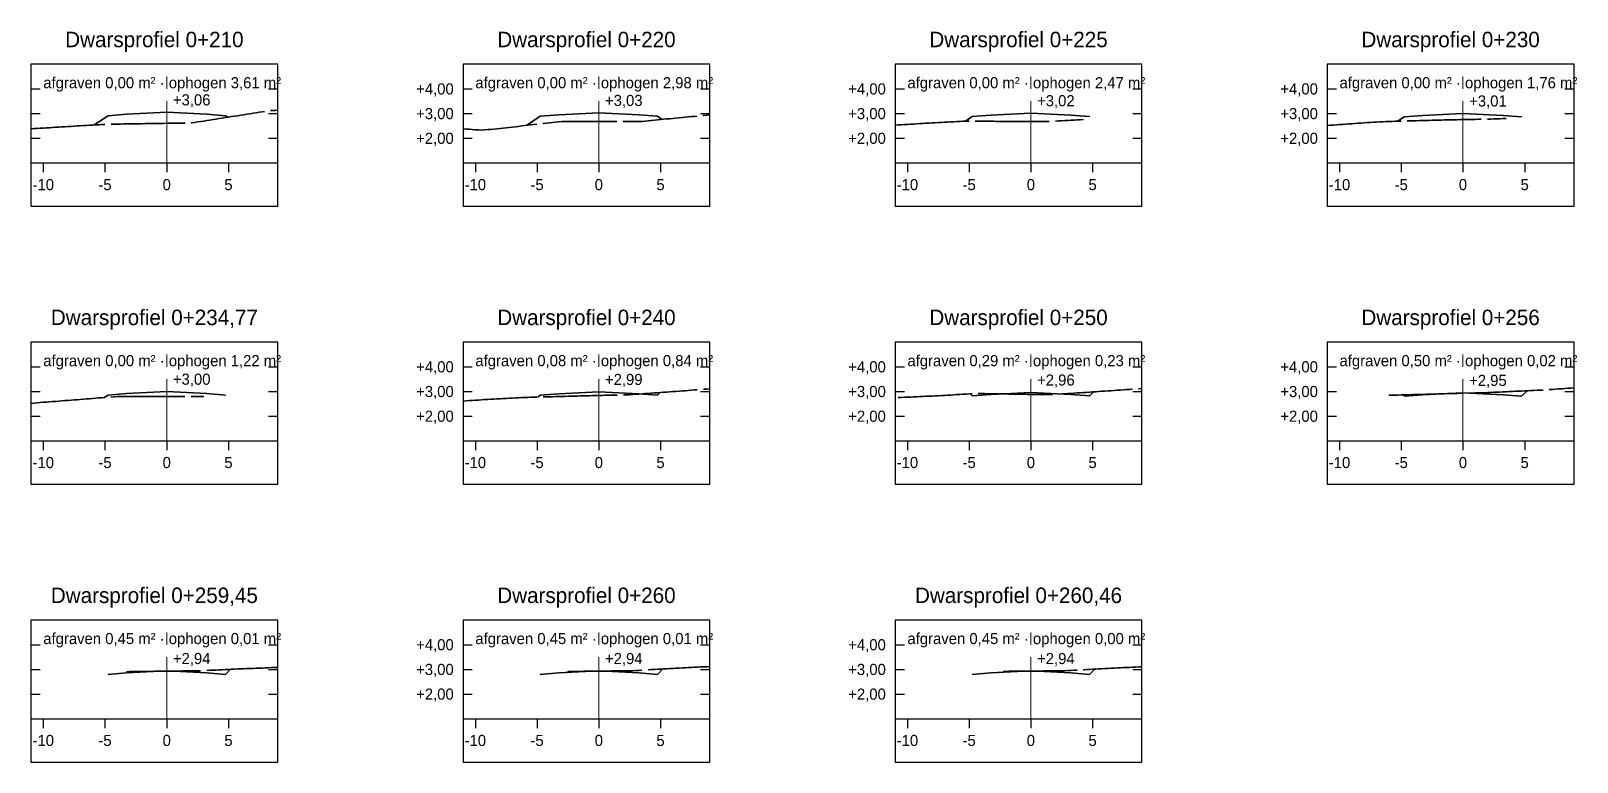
# Model space of a CAD drawing. Header units: metres. Extents: x 0 to 105485, y 0 to 425721.
# Drawn here: x 105360 to 105485.2, y 425484 to 425543.2 of the extents above; entities that cross this region are included whole.
import ezdxf
from ezdxf.enums import TextEntityAlignment as Align

# ---------------------------------------------------------------- set-up
doc = ezdxf.new("R2010")
doc.units = ezdxf.units.M
doc.header["$MEASUREMENT"] = 0
doc.linetypes.add('AM-AS-SO', pattern=[16, 10, -2, 2, -2])
doc.linetypes.add('GW-MAAIVELD-SO', pattern=[25, 12, -1, 12])
for name, color, linetype, lineweight in [('N-XX-AL-PROFIELBALK-G', 7, 'Continuous', 25), ('N-XX-AL-PROFIELBALK-T', 7, 'Continuous', 25), ('N-XX-AM-AS-G', 10, 'AM-AS-SO', 18), ('N-XX-GW-HOOGTE_AFWERKHOOGTE-G', 7, 'Continuous', 35), ('N-XX-GW-MAAIVELD-G', 90, 'GW-MAAIVELD-SO', 35)]:
    doc.layers.add(name, color=color, linetype=linetype, lineweight=lineweight)

msp = doc.modelspace()

# ---------------------------------------------------------------- linework, layer by layer
at = {"layer": 'N-XX-AL-PROFIELBALK-G', "ltscale": 0.5, "flags": 128}
for points in [[(105360, 425529), (105380, 425529), (105380, 425540.5), (105360, 425540.5), (105360, 425529)], [(105395, 425529), (105415, 425529), (105415, 425540.5), (105395, 425540.5), (105395, 425529)], [(105430, 425529), (105450, 425529), (105450, 425540.5), (105430, 425540.5), (105430, 425529)], [(105465, 425529), (105485, 425529), (105485, 425540.5), (105465, 425540.5), (105465, 425529)], [(105360, 425538.5), (105360.75, 425538.5)], [(105379.25, 425538.5), (105380, 425538.5)], [(105395, 425538.5), (105395.75, 425538.5)], [(105414.25, 425538.5), (105415, 425538.5)], [(105430, 425538.5), (105430.75, 425538.5)], [(105449.25, 425538.5), (105450, 425538.5)], [(105465, 425538.5), (105465.75, 425538.5)], [(105484.25, 425538.5), (105485, 425538.5)], [(105360, 425536.5), (105360.75, 425536.5)], [(105379.25, 425536.5), (105380, 425536.5)], [(105395, 425536.5), (105395.75, 425536.5)], [(105414.25, 425536.5), (105415, 425536.5)], [(105430, 425536.5), (105430.75, 425536.5)], [(105449.25, 425536.5), (105450, 425536.5)], [(105465, 425536.5), (105465.75, 425536.5)], [(105484.25, 425536.5), (105485, 425536.5)], [(105360, 425534.5), (105360.75, 425534.5)], [(105379.25, 425534.5), (105380, 425534.5)], [(105395, 425534.5), (105395.75, 425534.5)], [(105414.25, 425534.5), (105415, 425534.5)], [(105430, 425534.5), (105430.75, 425534.5)], [(105449.25, 425534.5), (105450, 425534.5)], [(105465, 425534.5), (105465.75, 425534.5)], [(105484.25, 425534.5), (105485, 425534.5)], [(105360, 425532.5), (105380, 425532.5)], [(105361, 425532.5), (105361, 425531.75)], [(105366, 425532.5), (105366, 425531.75)], [(105371, 425532.5), (105371, 425531.75)], [(105376, 425532.5), (105376, 425531.75)], [(105395, 425532.5), (105415, 425532.5)], [(105396, 425532.5), (105396, 425531.75)], [(105401, 425532.5), (105401, 425531.75)], [(105406, 425532.5), (105406, 425531.75)], [(105411, 425532.5), (105411, 425531.75)], [(105430, 425532.5), (105450, 425532.5)], [(105431, 425532.5), (105431, 425531.75)], [(105436, 425532.5), (105436, 425531.75)], [(105441, 425532.5), (105441, 425531.75)], [(105446, 425532.5), (105446, 425531.75)], [(105465, 425532.5), (105485, 425532.5)], [(105466, 425532.5), (105466, 425531.75)], [(105471, 425532.5), (105471, 425531.75)], [(105476, 425532.5), (105476, 425531.75)], [(105481, 425532.5), (105481, 425531.75)], [(105360, 425506.5), (105380, 425506.5), (105380, 425518), (105360, 425518), (105360, 425506.5)], [(105395, 425506.5), (105415, 425506.5), (105415, 425518), (105395, 425518), (105395, 425506.5)], [(105430, 425506.5), (105450, 425506.5), (105450, 425518), (105430, 425518), (105430, 425506.5)], [(105465, 425506.5), (105485, 425506.5), (105485, 425518), (105465, 425518), (105465, 425506.5)], [(105360, 425516), (105360.75, 425516)], [(105379.25, 425516), (105380, 425516)], [(105395, 425516), (105395.75, 425516)], [(105414.25, 425516), (105415, 425516)], [(105430, 425516), (105430.75, 425516)], [(105449.25, 425516), (105450, 425516)], [(105465, 425516), (105465.75, 425516)], [(105484.25, 425516), (105485, 425516)], [(105360, 425514), (105360.75, 425514)], [(105379.25, 425514), (105380, 425514)], [(105395, 425514), (105395.75, 425514)], [(105414.25, 425514), (105415, 425514)], [(105430, 425514), (105430.75, 425514)], [(105449.25, 425514), (105450, 425514)], [(105465, 425514), (105465.75, 425514)], [(105484.25, 425514), (105485, 425514)], [(105360, 425512), (105360.75, 425512)], [(105379.25, 425512), (105380, 425512)], [(105395, 425512), (105395.75, 425512)], [(105414.25, 425512), (105415, 425512)], [(105430, 425512), (105430.75, 425512)], [(105449.25, 425512), (105450, 425512)], [(105465, 425512), (105465.75, 425512)], [(105484.25, 425512), (105485, 425512)], [(105360, 425510), (105380, 425510)], [(105361, 425510), (105361, 425509.25)], [(105366, 425510), (105366, 425509.25)], [(105371, 425510), (105371, 425509.25)], [(105376, 425510), (105376, 425509.25)], [(105395, 425510), (105415, 425510)], [(105396, 425510), (105396, 425509.25)], [(105401, 425510), (105401, 425509.25)], [(105406, 425510), (105406, 425509.25)], [(105411, 425510), (105411, 425509.25)], [(105430, 425510), (105450, 425510)], [(105431, 425510), (105431, 425509.25)], [(105436, 425510), (105436, 425509.25)], [(105441, 425510), (105441, 425509.25)], [(105446, 425510), (105446, 425509.25)], [(105465, 425510), (105485, 425510)], [(105466, 425510), (105466, 425509.25)], [(105471, 425510), (105471, 425509.25)], [(105476, 425510), (105476, 425509.25)], [(105481, 425510), (105481, 425509.25)], [(105360, 425484), (105380, 425484), (105380, 425495.5), (105360, 425495.5), (105360, 425484)], [(105395, 425484), (105415, 425484), (105415, 425495.5), (105395, 425495.5), (105395, 425484)], [(105430, 425484), (105450, 425484), (105450, 425495.5), (105430, 425495.5), (105430, 425484)], [(105360, 425493.5), (105360.75, 425493.5)], [(105379.25, 425493.5), (105380, 425493.5)], [(105395, 425493.5), (105395.75, 425493.5)], [(105414.25, 425493.5), (105415, 425493.5)], [(105430, 425493.5), (105430.75, 425493.5)], [(105449.25, 425493.5), (105450, 425493.5)], [(105360, 425491.5), (105360.75, 425491.5)], [(105379.25, 425491.5), (105380, 425491.5)], [(105395, 425491.5), (105395.75, 425491.5)], [(105414.25, 425491.5), (105415, 425491.5)], [(105430, 425491.5), (105430.75, 425491.5)], [(105449.25, 425491.5), (105450, 425491.5)], [(105360, 425489.5), (105360.75, 425489.5)], [(105379.25, 425489.5), (105380, 425489.5)], [(105395, 425489.5), (105395.75, 425489.5)], [(105414.25, 425489.5), (105415, 425489.5)], [(105430, 425489.5), (105430.75, 425489.5)], [(105449.25, 425489.5), (105450, 425489.5)], [(105360, 425487.5), (105380, 425487.5)], [(105361, 425487.5), (105361, 425486.75)], [(105366, 425487.5), (105366, 425486.75)], [(105371, 425487.5), (105371, 425486.75)], [(105376, 425487.5), (105376, 425486.75)], [(105395, 425487.5), (105415, 425487.5)], [(105396, 425487.5), (105396, 425486.75)], [(105401, 425487.5), (105401, 425486.75)], [(105406, 425487.5), (105406, 425486.75)], [(105411, 425487.5), (105411, 425486.75)], [(105430, 425487.5), (105450, 425487.5)], [(105431, 425487.5), (105431, 425486.75)], [(105436, 425487.5), (105436, 425486.75)], [(105441, 425487.5), (105441, 425486.75)], [(105446, 425487.5), (105446, 425486.75)]]:
    msp.add_lwpolyline(points, dxfattribs=at)
at = {"layer": 'N-XX-AM-AS-G', "ltscale": 0.5, "flags": 128}
for points in [[(105371, 425532.5), (105371, 425540.5)], [(105406, 425532.5), (105406, 425540.5)], [(105441, 425532.5), (105441, 425540.5)], [(105476, 425532.5), (105476, 425540.5)], [(105371, 425510), (105371, 425518)], [(105406, 425510), (105406, 425518)], [(105441, 425510), (105441, 425518)], [(105476, 425510), (105476, 425518)], [(105371, 425487.5), (105371, 425495.5)], [(105406, 425487.5), (105406, 425495.5)], [(105441, 425487.5), (105441, 425495.5)]]:
    msp.add_lwpolyline(points, dxfattribs=at)
at = {"layer": 'N-XX-GW-HOOGTE_AFWERKHOOGTE-G', "ltscale": 0.5, "flags": 128}
for points in [[(105365.1225241163, 425535.5782712199), (105366.25, 425536.329921809), (105367.75, 425536.449921809), (105371, 425536.612421809), (105374.25, 425536.449921809), (105375.75, 425536.329921809), (105375.9413340877, 425536.2023657506)], [(105400.131709364, 425535.5383322884), (105401.25, 425536.2838593791), (105402.75, 425536.4038593791), (105406, 425536.5663593791), (105409.25, 425536.4038593791), (105410.75, 425536.2838593791), (105411.1333735352, 425536.0282770223)], [(105435.6959678345, 425535.8914706394), (105436.25, 425536.2608254164), (105437.75, 425536.3808254164), (105441, 425536.5433254164), (105444.25, 425536.3808254164), (105445.75, 425536.2608254164), (105445.75, 425536.2608254164)], [(105470.7165083528, 425535.882135851), (105471.25, 425536.2377969491), (105472.75, 425536.3577969492), (105476, 425536.5202969491), (105479.25, 425536.3577969492), (105480.75, 425536.2377969491), (105480.75, 425536.2377969491)], [(105471.1423514164, 425513.7256819227), (105471.25, 425513.6180333392), (105472.75, 425513.7380333391), (105476, 425513.9005333391), (105479.25, 425513.7380333391), (105480.75, 425513.6180333392), (105481.1923270537, 425514.0603603928)], [(105365.9412379755, 425513.5099911632), (105366.25, 425513.7158325129), (105367.75, 425513.8358325129), (105371, 425513.9983325129), (105374.25, 425513.8358325129), (105375.75, 425513.7158325129), (105375.75, 425513.7158325129)], [(105401.0350089116, 425513.5484071269), (105401.25, 425513.6917345192), (105402.75, 425513.8117345192), (105406, 425513.9742345192), (105409.25, 425513.8117345192), (105410.75, 425513.6917345192), (105410.977542613, 425513.9192771321)], [(105436.0782319743, 425513.8174401149), (105436.25, 425513.6456720892), (105437.75, 425513.7656720892), (105441, 425513.9281720892), (105444.25, 425513.7656720892), (105445.75, 425513.6456720892), (105446.0701118719, 425513.9657839611)], [(105366.25, 425491.1021482776), (105366.25, 425491.1021482776), (105367.75, 425491.2221482776), (105371, 425491.3846482775), (105374.25, 425491.2221482776), (105375.75, 425491.1021482776), (105376.161248589, 425491.5133968666)], [(105401.25, 425491.0996096593), (105401.25, 425491.0996096593), (105402.75, 425491.2196096593), (105406, 425491.3821096593), (105409.25, 425491.2196096593), (105410.75, 425491.0996096593), (105411.1865066426, 425491.5361163018)], [(105436.25, 425491.09749836), (105436.25, 425491.09749836), (105437.75, 425491.21749836), (105441, 425491.3799983599), (105444.25, 425491.21749836), (105445.75, 425491.09749836), (105446.1799577165, 425491.5274560765)]]:
    msp.add_lwpolyline(points, dxfattribs=at)
at = {"layer": 'N-XX-GW-MAAIVELD-G', "ltscale": 0.5, "flags": 128}
for points in [[(105360, 425535.2683260672), (105360.25, 425535.2847731594), (105360.5, 425535.2998319899), (105360.75, 425535.3148908205), (105361, 425535.3299496511), (105361.25, 425535.3450084816), (105361.5, 425535.3600673123), (105361.75, 425535.3751261428), (105362, 425535.3901849734), (105362.25, 425535.405243804), (105362.5, 425535.4203026345), (105362.75, 425535.4353614651), (105363, 425535.4504202957), (105363.25, 425535.4654791263), (105363.5, 425535.4805379568), (105363.75, 425535.4955967874), (105364, 425535.510655618), (105364.25, 425535.5257144485), (105364.5, 425535.5407732792), (105364.75, 425535.5558321097), (105365, 425535.5708909403), (105365.25, 425535.5859497709), (105365.5, 425535.6010086014), (105365.75, 425535.616067432), (105366, 425535.6294626229), (105366.25, 425535.6375923949), (105366.5, 425535.6455944222), (105366.75, 425535.6492051187), (105367, 425535.6528158151), (105367.25, 425535.6564265116), (105367.5, 425535.6600372081), (105367.75, 425535.6636479046), (105368, 425535.6672586011), (105368.25, 425535.6708692975), (105368.5, 425535.674479994), (105368.75, 425535.6780906905), (105369, 425535.6819472371), (105369.25, 425535.685821214), (105369.5, 425535.689695191), (105369.75, 425535.6935691679), (105370, 425535.6974431449), (105370.25, 425535.7013171219), (105370.5, 425535.7051910989), (105370.75, 425535.7090650758), (105371, 425535.7129390527), (105371.25, 425535.7168130297), (105371.5, 425535.7206870067), (105371.75, 425535.7245609837), (105372, 425535.7284349606), (105372.25, 425535.7323089376), (105372.5, 425535.7361829145), (105372.75, 425535.7400568915), (105373, 425535.7547442979), (105373.25, 425535.788567737), (105373.5, 425535.8223911762), (105373.75, 425535.8562146154), (105374, 425535.8920658777), (105374.25, 425535.9320254956), (105374.5, 425535.9719851134), (105374.75, 425536.0119447312), (105375, 425536.051904349), (105375.25, 425536.0918639668), (105375.5, 425536.1318235847), (105375.75, 425536.1717832025), (105376, 425536.2117428203), (105376.25, 425536.2517024381), (105376.5, 425536.2916620559), (105376.75, 425536.3316216738), (105377, 425536.3715812915), (105377.25, 425536.4115409094), (105377.5, 425536.4515005272), (105377.75, 425536.491460145), (105378, 425536.5314197629), (105378.25, 425536.5713793806), (105378.5, 425536.6113389985), (105378.75, 425536.6512986163), (105379, 425536.6912582341), (105379.25, 425536.7312178519), (105379.5, 425536.7514395436), (105379.75, 425536.7629519458), (105380, 425536.7744643481)], [(105395, 425535.2632178848), (105395.25, 425535.246201487), (105395.5, 425535.2291850891), (105395.75, 425535.2121686913), (105396, 425535.1951522935), (105396.25, 425535.1781358957), (105396.5, 425535.1627427225), (105396.75, 425535.1757712307), (105397, 425535.1991457048), (105397.25, 425535.2225201789), (105397.5, 425535.245894653), (105397.75, 425535.2720467883), (105398, 425535.2999978793), (105398.25, 425535.3279489702), (105398.5, 425535.3559000611), (105398.75, 425535.3838511521), (105399, 425535.411802243), (105399.25, 425535.4397533339), (105399.5, 425535.4677044249), (105399.75, 425535.4956555158), (105400, 425535.5236066068), (105400.25, 425535.5515576977), (105400.5, 425535.5795087887), (105400.75, 425535.6074598796), (105401, 425535.6354109705), (105401.25, 425535.6633620614), (105401.5, 425535.6913131524), (105401.75, 425535.7192642433), (105402, 425535.7472153343), (105402.25, 425535.7751664252), (105402.5, 425535.8031175161), (105402.75, 425535.831068607), (105403, 425535.859019698), (105403.25, 425535.8716193025), (105403.5, 425535.8700821592), (105403.75, 425535.8685450159), (105404, 425535.8670078726), (105404.25, 425535.8654707293), (105404.5, 425535.8641843535), (105404.75, 425535.8643293697), (105405, 425535.864474386), (105405.25, 425535.8646194022), (105405.5, 425535.8647644184), (105405.75, 425535.8649094346), (105406, 425535.8650544509), (105406.25, 425535.8651994671), (105406.5, 425535.8653444833), (105406.75, 425535.8654894996), (105407, 425535.8656345158), (105407.25, 425535.8657795321), (105407.5, 425535.8659245483), (105407.75, 425535.8660695645), (105408, 425535.8662145808), (105408.25, 425535.866359597), (105408.5, 425535.8665046133), (105408.75, 425535.8666496295), (105409, 425535.8667946457), (105409.25, 425535.866939662), (105409.5, 425535.8670846782), (105409.75, 425535.888640868), (105410, 425535.9138755841), (105410.25, 425535.9391103004), (105410.5, 425535.9643450166), (105410.75, 425535.9895797328), (105411, 425536.0148144491), (105411.25, 425536.0400491653), (105411.5, 425536.064072048), (105411.75, 425536.0875539763), (105412, 425536.1110359047), (105412.25, 425536.134517833), (105412.5, 425536.1579997614), (105412.75, 425536.1814816897), (105413, 425536.2049636181), (105413.25, 425536.2284455464), (105413.5, 425536.2519274747), (105413.75, 425536.2754094031), (105414, 425536.2988913314), (105414.25, 425536.3223732598), (105414.5, 425536.3458551881), (105414.75, 425536.3693371164), (105415, 425536.3928190448)], [(105430, 425535.5694256161), (105430.25, 425535.5838614408), (105430.5, 425535.5982972655), (105430.75, 425535.6127330902), (105431, 425535.6271689148), (105431.25, 425535.6416047395), (105431.5, 425535.6560405642), (105431.75, 425535.6704763889), (105432, 425535.6849122136), (105432.25, 425535.6993480382), (105432.5, 425535.7137838629), (105432.75, 425535.7282196876), (105433, 425535.7426555123), (105433.25, 425535.7570820667), (105433.5, 425535.770944111), (105433.75, 425535.7848061554), (105434, 425535.7986681997), (105434.25, 425535.812530244), (105434.5, 425535.8263922883), (105434.75, 425535.8402543326), (105435, 425535.854116377), (105435.25, 425535.8679784213), (105435.5, 425535.8818404656), (105435.75, 425535.8941258666), (105436, 425535.8919729693), (105436.25, 425535.889820072), (105436.5, 425535.8876671747), (105436.75, 425535.8855142774), (105437, 425535.88336138), (105437.25, 425535.8812084827), (105437.5, 425535.8790555854), (105437.75, 425535.8769026881), (105438, 425535.8747497908), (105438.25, 425535.8725968934), (105438.5, 425535.8704439961), (105438.75, 425535.8682910988), (105439, 425535.8661382014), (105439.25, 425535.8639853041), (105439.5, 425535.8618324068), (105439.75, 425535.8596795095), (105440, 425535.8575266122), (105440.25, 425535.8553737148), (105440.5, 425535.8532208175), (105440.75, 425535.8510679202), (105441, 425535.8489150229), (105441.25, 425535.8471711305), (105441.5, 425535.848857557), (105441.75, 425535.8505439835), (105442, 425535.85223041), (105442.25, 425535.858832876), (105442.5, 425535.8719191778), (105442.75, 425535.8850054796), (105443, 425535.8980917814), (105443.25, 425535.9111780832), (105443.5, 425535.9242643849), (105443.75, 425535.9373506867), (105444, 425535.9504369884), (105444.25, 425535.9635232902), (105444.5, 425535.976609592), (105444.75, 425535.9896958938), (105445, 425536.0027821955), (105445.25, 425536.0158684973)], [(105465, 425535.5354770856), (105465.25, 425535.553644078), (105465.5, 425535.5717513937), (105465.75, 425535.5897031444), (105466, 425535.6076548951), (105466.25, 425535.6256066458), (105466.5, 425535.6435583966), (105466.75, 425535.6615101473), (105467, 425535.679461898), (105467.25, 425535.6974136487), (105467.5, 425535.7153653994), (105467.75, 425535.7333171501), (105468, 425535.7512689008), (105468.25, 425535.7692206515), (105468.5, 425535.7845667277), (105468.75, 425535.7982974878), (105469, 425535.8120282478), (105469.25, 425535.8257590079), (105469.5, 425535.8394897679), (105469.75, 425535.853220528), (105470, 425535.8621487226), (105470.25, 425535.8691225172), (105470.5, 425535.8760963118), (105470.75, 425535.8830701065), (105471, 425535.8900439011), (105471.25, 425535.8970176957), (105471.5, 425535.9039914903), (105471.75, 425535.910965285), (105472, 425535.9179390796), (105472.25, 425535.9249128742), (105472.5, 425535.9318866688), (105472.75, 425535.9388604634), (105473, 425535.945834258), (105473.25, 425535.9528080527), (105473.5, 425535.9597818473), (105473.75, 425535.9667556419), (105474, 425535.9737294365), (105474.25, 425535.9807032311), (105474.5, 425535.9876770257), (105474.75, 425535.993981617), (105475, 425535.9982392689), (105475.25, 425536.0024969208), (105475.5, 425536.0067545727), (105475.75, 425536.0110122247), (105476, 425536.0152698766), (105476.25, 425536.0195275285), (105476.5, 425536.0237851804), (105476.75, 425536.0280428323), (105477, 425536.0323004843), (105477.25, 425536.0365581362), (105477.5, 425536.0408157881), (105477.75, 425536.04507344), (105478, 425536.0503441167), (105478.25, 425536.059529688), (105478.5, 425536.0687152594), (105478.75, 425536.0779008307), (105479, 425536.087086402), (105479.25, 425536.0962719733), (105479.5, 425536.1054575446)], [(105395, 425513.2287003219), (105395.25, 425513.2503049107), (105395.5, 425513.2691116181), (105395.75, 425513.2834848895), (105396, 425513.297858161), (105396.25, 425513.3122314325), (105396.5, 425513.326604704), (105396.75, 425513.3409779755), (105397, 425513.355351247), (105397.25, 425513.3697245184), (105397.5, 425513.3840977899), (105397.75, 425513.3984710614), (105398, 425513.4128443329), (105398.25, 425513.4272176044), (105398.5, 425513.4415908759), (105398.75, 425513.4559641473), (105399, 425513.4703374188), (105399.25, 425513.4847106903), (105399.5, 425513.4990839618), (105399.75, 425513.5134572333), (105400, 425513.5218681855), (105400.25, 425513.5282785026), (105400.5, 425513.5346888197), (105400.75, 425513.5410991369), (105401, 425513.547509454), (105401.25, 425513.5539197711), (105401.5, 425513.5603300883), (105401.75, 425513.5667404054), (105402, 425513.5731507225), (105402.25, 425513.5795610396), (105402.5, 425513.5859713568), (105402.75, 425513.5923816739), (105403, 425513.598791991), (105403.25, 425513.6052023082), (105403.5, 425513.6117934303), (105403.75, 425513.6185974174), (105404, 425513.6254014046), (105404.25, 425513.6322053917), (105404.5, 425513.6390093788), (105404.75, 425513.6458133659), (105405, 425513.6526173531), (105405.25, 425513.6594213402), (105405.5, 425513.6662253274), (105405.75, 425513.6730293145), (105406, 425513.6798333016), (105406.25, 425513.6865472973), (105406.5, 425513.6923613094), (105406.75, 425513.6981753213), (105407, 425513.7039893333), (105407.25, 425513.7098033453), (105407.5, 425513.7156173572), (105407.75, 425513.7214313692), (105408, 425513.7272453812), (105408.25, 425513.7330593931), (105408.5, 425513.7388734051), (105408.75, 425513.7562976109), (105409, 425513.7745890142), (105409.25, 425513.7928804175), (105409.5, 425513.8111718208), (105409.75, 425513.8294632241), (105410, 425513.8477546274), (105410.25, 425513.8660460307), (105410.5, 425513.884337434), (105410.75, 425513.9026288373), (105411, 425513.9209202406), (105411.25, 425513.9392116439), (105411.5, 425513.9575030472), (105411.75, 425513.9757944506), (105412, 425513.9940858539), (105412.25, 425514.0123772572), (105412.5, 425514.0306686605), (105412.75, 425514.0489600638), (105413, 425514.0672514671), (105413.25, 425514.0855428704), (105413.5, 425514.1038342737), (105413.75, 425514.122125677), (105414, 425514.1404170803), (105414.25, 425514.1587084836), (105414.5, 425514.1769998869), (105414.75, 425514.1952912902), (105415, 425514.2135826935)], [(105430.25, 425513.5062890924), (105430.5, 425513.5180613711), (105430.75, 425513.5298336496), (105431, 425513.5416059282), (105431.25, 425513.5533782068), (105431.5, 425513.5651504854), (105431.75, 425513.576922764), (105432, 425513.5886950426), (105432.25, 425513.6004673212), (105432.5, 425513.6122395998), (105432.75, 425513.6240118784), (105433, 425513.635784157), (105433.25, 425513.6475564355), (105433.5, 425513.6593287142), (105433.75, 425513.6711009928), (105434, 425513.6841767615), (105434.25, 425513.7002076179), (105434.5, 425513.7162384743), (105434.75, 425513.7322693307), (105435, 425513.7483001871), (105435.25, 425513.7643310435), (105435.5, 425513.7803618999), (105435.75, 425513.7963927563), (105436, 425513.8124236127), (105436.25, 425513.8284544691), (105436.5, 425513.8392315521), (105436.75, 425513.8351789163), (105437, 425513.8311262806), (105437.25, 425513.8270736448), (105437.5, 425513.8230210091), (105437.75, 425513.8189683733), (105438, 425513.8149157375), (105438.25, 425513.8108631018), (105438.5, 425513.806810466), (105438.75, 425513.8027578303), (105439, 425513.7987051946), (105439.25, 425513.7946525588), (105439.5, 425513.7905999231), (105439.75, 425513.7865472873), (105440, 425513.7824946516), (105440.25, 425513.7784420158), (105440.5, 425513.77438938), (105440.75, 425513.7703367443), (105441, 425513.7662841085), (105441.25, 425513.7622314728), (105441.5, 425513.758178837), (105441.75, 425513.7541262013), (105442, 425513.7523832854), (105442.25, 425513.7544336773), (105442.5, 425513.7564840691), (105442.75, 425513.758534461), (105443, 425513.7689918686), (105443.25, 425513.7849671069), (105443.5, 425513.8009423452), (105443.75, 425513.8169175835), (105444, 425513.8328928218), (105444.25, 425513.8488680601), (105444.5, 425513.8648432984), (105444.75, 425513.8808185367), (105445, 425513.896793775), (105445.25, 425513.9127690133), (105445.5, 425513.9287442517), (105445.75, 425513.94471949), (105446, 425513.9608019069), (105446.25, 425513.9785665667), (105446.5, 425513.9963312264), (105446.75, 425514.014095886), (105447, 425514.0318605457), (105447.25, 425514.0496252055), (105447.5, 425514.0673898652), (105447.75, 425514.0851545248), (105448, 425514.1029191845), (105448.25, 425514.1206838443), (105448.5, 425514.138448504), (105448.75, 425514.1562131636), (105449, 425514.1739778233), (105449.25, 425514.1917424831), (105449.5, 425514.2095071428), (105449.75, 425514.2272718024), (105450, 425514.2450364621)], [(105470, 425513.6979580735), (105470.25, 425513.7040253504), (105470.5, 425513.7100926272), (105470.75, 425513.716159904), (105471, 425513.7222271809), (105471.25, 425513.7282944577), (105471.5, 425513.7343920026), (105471.75, 425513.741443247), (105472, 425513.7484944914), (105472.25, 425513.7555457358), (105472.5, 425513.7625969801), (105472.75, 425513.7696482246), (105473, 425513.776699469), (105473.25, 425513.7837507133), (105473.5, 425513.7908019577), (105473.75, 425513.7978532021), (105474, 425513.8049044465), (105474.25, 425513.8119556909), (105474.5, 425513.8190069353), (105474.75, 425513.8260581797), (105475, 425513.833109424), (105475.25, 425513.8401606685), (105475.5, 425513.8472119129), (105475.75, 425513.8542631572), (105476, 425513.8613144016), (105476.25, 425513.868365646), (105476.5, 425513.8723062701), (105476.75, 425513.8761628287), (105477, 425513.8800193872), (105477.25, 425513.8838759458), (105477.5, 425513.890162107), (105477.75, 425513.9016858888), (105478, 425513.9132096706), (105478.25, 425513.9247334525), (105478.5, 425513.9362572344), (105478.75, 425513.9477810162), (105479, 425513.959304798), (105479.25, 425513.9708285799), (105479.5, 425513.9823523617), (105479.75, 425513.9938761436), (105480, 425514.0053999254), (105480.25, 425514.0169237073), (105480.5, 425514.0284474891), (105480.75, 425514.0399712709), (105481, 425514.0514950528), (105481.25, 425514.0630188347), (105481.5, 425514.0745426165), (105481.75, 425514.0860663984), (105482, 425514.0975901802), (105482.25, 425514.109113962), (105482.5, 425514.1206377439), (105482.75, 425514.1340703655), (105483, 425514.1516380062), (105483.25, 425514.1692056468), (105483.5, 425514.1867732875), (105483.75, 425514.2043409282), (105484, 425514.2219085689), (105484.25, 425514.2394762096), (105484.5, 425514.2570438503), (105484.75, 425514.2746114909), (105485, 425514.2921791316)], [(105360, 425513.0408812899), (105360.25, 425513.0623522829), (105360.5, 425513.0838232758), (105360.75, 425513.1050952711), (105361, 425513.1245942756), (105361.25, 425513.1440932802), (105361.5, 425513.1635922848), (105361.75, 425513.1830912894), (105362, 425513.2025902939), (105362.25, 425513.2220892985), (105362.5, 425513.2415883031), (105362.75, 425513.2610873076), (105363, 425513.2805863122), (105363.25, 425513.3000853168), (105363.5, 425513.3195843214), (105363.75, 425513.3390833259), (105364, 425513.3585823305), (105364.25, 425513.3780813351), (105364.5, 425513.3975803397), (105364.75, 425513.4170793443), (105365, 425513.4365783488), (105365.25, 425513.4560773534), (105365.5, 425513.475576358), (105365.75, 425513.4950753626), (105366, 425513.5145743671), (105366.25, 425513.5340733717), (105366.5, 425513.5535723763), (105366.75, 425513.5730713808), (105367, 425513.5849554255), (105367.25, 425513.5874353977), (105367.5, 425513.588003028), (105367.75, 425513.5885706583), (105368, 425513.5887295815), (105368.25, 425513.5884533), (105368.5, 425513.5881770185), (105368.75, 425513.587900737), (105369, 425513.5876244556), (105369.25, 425513.5873481741), (105369.5, 425513.5870718926), (105369.75, 425513.5867956111), (105370, 425513.5865193296), (105370.25, 425513.5862430481), (105370.5, 425513.5859667666), (105370.75, 425513.5856904851), (105371, 425513.5854142036), (105371.25, 425513.5851379221), (105371.5, 425513.5848616406), (105371.75, 425513.5845853592), (105372, 425513.5843090777), (105372.25, 425513.5840327962), (105372.5, 425513.5837565147), (105372.75, 425513.5834802332), (105373, 425513.5832039518), (105373.25, 425513.5829276703), (105373.5, 425513.5860486224), (105373.75, 425513.5952341938), (105374, 425513.6044197651)], [(105367.75, 425491.3131366163), (105368, 425491.3191529999), (105368.25, 425491.3226682162), (105368.5, 425491.3259282169), (105368.75, 425491.3291882175), (105369, 425491.3324482181), (105369.25, 425491.3357082187), (105369.5, 425491.3389682194), (105369.75, 425491.34222822), (105370, 425491.3454882206), (105370.25, 425491.3487482212), (105370.5, 425491.3520082218), (105370.75, 425491.3552682224), (105371, 425491.3585282231), (105371.25, 425491.3617882237), (105371.5, 425491.3650482243), (105371.75, 425491.3683082249), (105372, 425491.3715682255), (105372.25, 425491.3748282261), (105372.5, 425491.3780882267), (105372.75, 425491.3813482273), (105373, 425491.3846082279), (105373.25, 425491.3878682286), (105373.5, 425491.3911282292), (105373.75, 425491.3943882298), (105374, 425491.3999804403), (105374.25, 425491.4131982564), (105374.5, 425491.4264160724), (105374.75, 425491.4396338885), (105375, 425491.4528517046), (105375.25, 425491.4660695206), (105375.5, 425491.4792873366), (105375.75, 425491.4925051527), (105376, 425491.5057229687), (105376.25, 425491.5176205888), (105376.5, 425491.5273037845), (105376.75, 425491.5369869802), (105377, 425491.5466701759), (105377.25, 425491.5563533716), (105377.5, 425491.5660365673), (105377.75, 425491.5757197629), (105378, 425491.5854029586), (105378.25, 425491.5950861543), (105378.5, 425491.60476935), (105378.75, 425491.6144525457), (105379, 425491.6241357414), (105379.25, 425491.6338189371), (105379.5, 425491.6435021327), (105379.75, 425491.6531853284), (105380, 425491.6628685241)], [(105403.5, 425491.3335700663), (105403.75, 425491.3361613168), (105404, 425491.3387525673), (105404.25, 425491.3413438178), (105404.5, 425491.3439350683), (105404.75, 425491.3465263188), (105405, 425491.3491175693), (105405.25, 425491.3517088197), (105405.5, 425491.3543000703), (105405.75, 425491.3568913208), (105406, 425491.3600582923), (105406.25, 425491.3632443877), (105406.5, 425491.3664304831), (105406.75, 425491.3696165785), (105407, 425491.372802674), (105407.25, 425491.3759887693), (105407.5, 425491.3791748647), (105407.75, 425491.3823609602), (105408, 425491.3855470556), (105408.25, 425491.388733151), (105408.5, 425491.3919192464), (105408.75, 425491.3951053418), (105409, 425491.4076620717), (105409.25, 425491.4223492247), (105409.5, 425491.4370363777), (105409.75, 425491.4517235306), (105410, 425491.4664106836), (105410.25, 425491.4810978366), (105410.5, 425491.4957849896), (105410.75, 425491.5104721425), (105411, 425491.5251592955), (105411.25, 425491.5398464485), (105411.5, 425491.5545336014), (105411.75, 425491.5692207544), (105412, 425491.5839079074), (105412.25, 425491.5985950604), (105412.5, 425491.6129778699), (105412.75, 425491.6252933145), (105413, 425491.6376087592), (105413.25, 425491.6499242038), (105413.5, 425491.6622396484), (105413.75, 425491.6745550931), (105414, 425491.6868705376), (105414.25, 425491.6991859823), (105414.5, 425491.7082350113), (105414.75, 425491.7167521431), (105415, 425491.725269275)], [(105438.75, 425491.3403293933), (105439, 425491.3429206437), (105439.25, 425491.3455118943), (105439.5, 425491.3481031448), (105439.75, 425491.3506943953), (105440, 425491.3532856458), (105440.25, 425491.3558768962), (105440.5, 425491.3584681468), (105440.75, 425491.3610593972), (105441, 425491.3636506477), (105441.25, 425491.3662418982), (105441.5, 425491.3688331487), (105441.75, 425491.3714243993), (105442, 425491.3740751906), (105442.25, 425491.3772612861), (105442.5, 425491.3804473815), (105442.75, 425491.3836334769), (105443, 425491.3868195723), (105443.25, 425491.3900056677), (105443.5, 425491.3931917631), (105443.75, 425491.3963778585), (105444, 425491.3995639539), (105444.25, 425491.4140737396), (105444.5, 425491.4287608926), (105444.75, 425491.4434480456), (105445, 425491.4581351986), (105445.25, 425491.4728223515), (105445.5, 425491.4875095045), (105445.75, 425491.5021966575), (105446, 425491.5168838105), (105446.25, 425491.5315709634), (105446.5, 425491.5458374836), (105446.75, 425491.5581529282), (105447, 425491.5704683728), (105447.25, 425491.5827838175), (105447.5, 425491.5950992621), (105447.75, 425491.6074147067), (105448, 425491.6197301514), (105448.25, 425491.632045596), (105448.5, 425491.6443610406), (105448.75, 425491.6566764853), (105449, 425491.6689919299), (105449.25, 425491.6813073745), (105449.5, 425491.6935097045), (105449.75, 425491.7020268364), (105450, 425491.7105439682)]]:
    msp.add_lwpolyline(points, dxfattribs=at)

# ---------------------------------------------------------------- texts
at = {"layer": 'N-XX-AL-PROFIELBALK-T', "color": 7, "lineweight": 25}
for s, p in [('Dwarsprofiel 0+210', (105370, 425542.5)), ('Dwarsprofiel 0+220', (105405, 425542.5)), ('Dwarsprofiel 0+225', (105440, 425542.5)), ('Dwarsprofiel 0+230', (105475, 425542.5)), ('Dwarsprofiel 0+234,77', (105370, 425520)), ('Dwarsprofiel 0+240', (105405, 425520)), ('Dwarsprofiel 0+250', (105440, 425520)), ('Dwarsprofiel 0+256', (105475, 425520)), ('Dwarsprofiel 0+259,45', (105370, 425497.5)), ('Dwarsprofiel 0+260', (105405, 425497.5)), ('Dwarsprofiel 0+260,46', (105440, 425497.5))]:
    msp.add_text(s, height=1.25, dxfattribs=at).set_placement(p, align=Align.MIDDLE_CENTER)
at = {"layer": 'N-XX-AL-PROFIELBALK-T', "color": 10, "lineweight": 18}
for s, p in [('afgraven 0,00 m² · ophogen 3,61 m²', (105361, 425539)), ('afgraven 0,00 m² · ophogen 2,98 m²', (105396, 425539)), ('afgraven 0,00 m² · ophogen 2,47 m²', (105431, 425539)), ('afgraven 0,00 m² · ophogen 1,76 m²', (105466, 425539)), ('+3,06', (105371.5, 425537.612421809)), ('+3,03', (105406.5, 425537.5663593791)), ('+3,02', (105441.5, 425537.5433254164)), ('+3,01', (105476.5, 425537.5202969491)), ('afgraven 0,00 m² · ophogen 1,22 m²', (105361, 425516.5)), ('afgraven 0,08 m² · ophogen 0,84 m²', (105396, 425516.5)), ('afgraven 0,29 m² · ophogen 0,23 m²', (105431, 425516.5)), ('afgraven 0,50 m² · ophogen 0,02 m²', (105466, 425516.5)), ('+3,00', (105371.5, 425514.9983325129)), ('+2,99', (105406.5, 425514.9742345192)), ('+2,96', (105441.5, 425514.9281720892)), ('+2,95', (105476.5, 425514.9005333391)), ('afgraven 0,45 m² · ophogen 0,01 m²', (105361, 425494)), ('afgraven 0,45 m² · ophogen 0,01 m²', (105396, 425494)), ('afgraven 0,45 m² · ophogen 0,00 m²', (105431, 425494)), ('+2,94', (105371.5, 425492.3846482775)), ('+2,94', (105406.5, 425492.3821096593)), ('+2,94', (105441.5, 425492.3799983599))]:
    msp.add_text(s, height=0.9, dxfattribs=at).set_placement(p, align=Align.MIDDLE_LEFT)
for s, p in [('+4,00', (105394.25, 425538.5)), ('+4,00', (105429.25, 425538.5)), ('+4,00', (105464.25, 425538.5)), ('+3,00', (105394.25, 425536.5)), ('+3,00', (105429.25, 425536.5)), ('+3,00', (105464.25, 425536.5)), ('+2,00', (105394.25, 425534.5)), ('+2,00', (105429.25, 425534.5)), ('+2,00', (105464.25, 425534.5)), ('+4,00', (105394.25, 425516)), ('+4,00', (105429.25, 425516)), ('+4,00', (105464.25, 425516)), ('+3,00', (105394.25, 425514)), ('+3,00', (105429.25, 425514)), ('+3,00', (105464.25, 425514)), ('+2,00', (105394.25, 425512)), ('+2,00', (105429.25, 425512)), ('+2,00', (105464.25, 425512)), ('+4,00', (105394.25, 425493.5)), ('+4,00', (105429.25, 425493.5)), ('+3,00', (105394.25, 425491.5)), ('+3,00', (105429.25, 425491.5)), ('+2,00', (105394.25, 425489.5)), ('+2,00', (105429.25, 425489.5))]:
    msp.add_text(s, height=0.9, dxfattribs=at).set_placement(p, align=Align.MIDDLE_RIGHT)
for s, p in [('-10', (105361, 425530.75)), ('-5', (105366, 425530.75)), ('0', (105371, 425530.75)), ('5', (105376, 425530.75)), ('-10', (105396, 425530.75)), ('-5', (105401, 425530.75)), ('0', (105406, 425530.75)), ('5', (105411, 425530.75)), ('-10', (105431, 425530.75)), ('-5', (105436, 425530.75)), ('0', (105441, 425530.75)), ('5', (105446, 425530.75)), ('-10', (105466, 425530.75)), ('-5', (105471, 425530.75)), ('0', (105476, 425530.75)), ('5', (105481, 425530.75)), ('-10', (105361, 425508.25)), ('-5', (105366, 425508.25)), ('0', (105371, 425508.25)), ('5', (105376, 425508.25)), ('-10', (105396, 425508.25)), ('-5', (105401, 425508.25)), ('0', (105406, 425508.25)), ('5', (105411, 425508.25)), ('-10', (105431, 425508.25)), ('-5', (105436, 425508.25)), ('0', (105441, 425508.25)), ('5', (105446, 425508.25)), ('-10', (105466, 425508.25)), ('-5', (105471, 425508.25)), ('0', (105476, 425508.25)), ('5', (105481, 425508.25)), ('-10', (105361, 425485.75)), ('-5', (105366, 425485.75)), ('0', (105371, 425485.75)), ('5', (105376, 425485.75)), ('-10', (105396, 425485.75)), ('-5', (105401, 425485.75)), ('0', (105406, 425485.75)), ('5', (105411, 425485.75)), ('-10', (105431, 425485.75)), ('-5', (105436, 425485.75)), ('0', (105441, 425485.75)), ('5', (105446, 425485.75))]:
    msp.add_text(s, height=0.9, dxfattribs=at).set_placement(p, align=Align.MIDDLE_CENTER)

doc.saveas('drawing.dxf')
